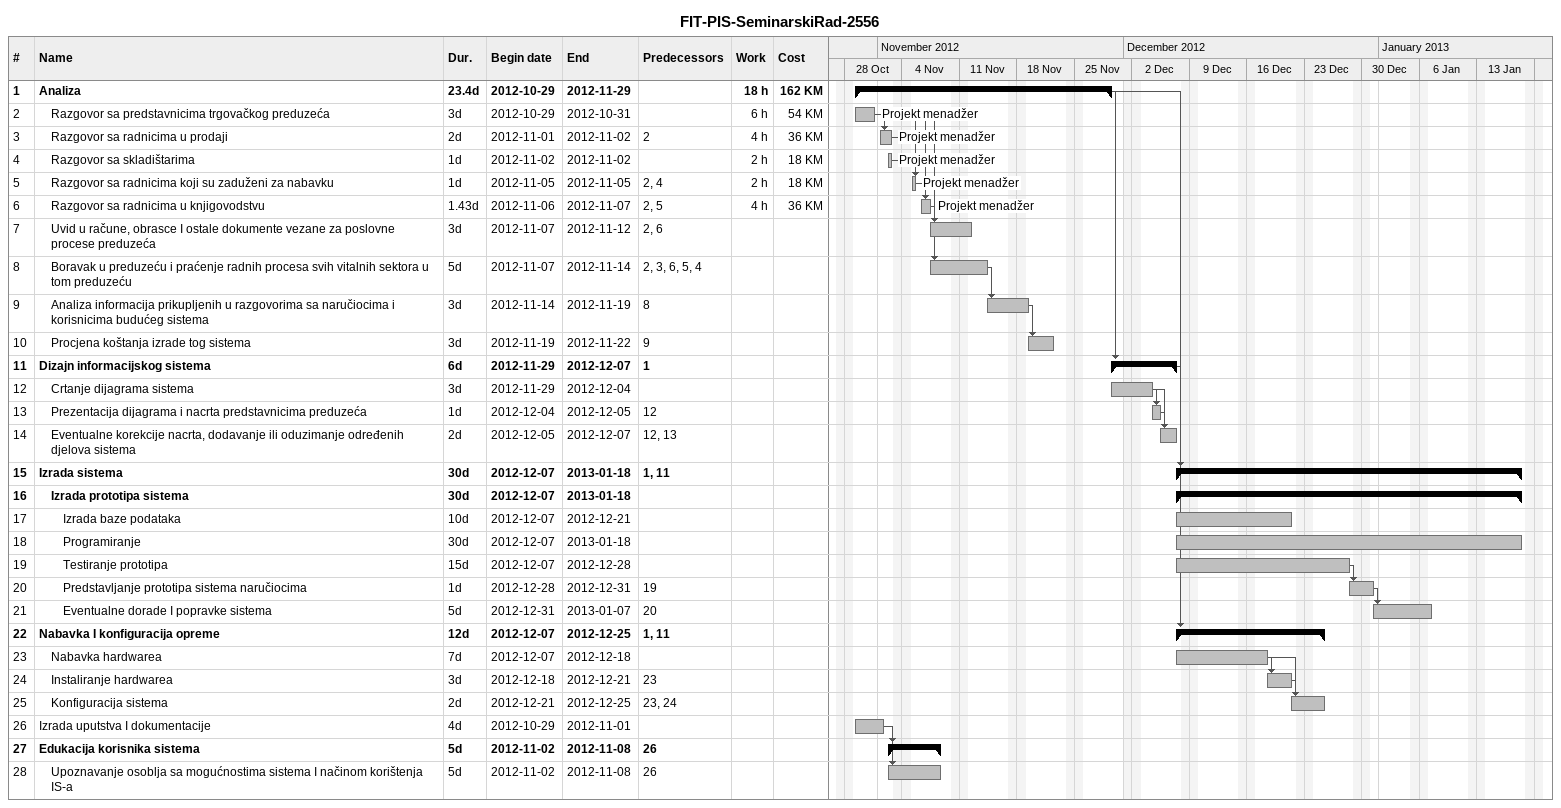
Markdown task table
FIT-PIS-SeminarskiRad-2556

| ID | Level | Task | Duration | Start | Finish | Predecessors | Resources | Work (h) | Cost (KM) |
|---|---|---|---|---|---|---|---|---|---|
| 1 | 1 | **Analiza** | 23.4d | 2012-10-29 | 2012-11-29 |  |  | 18 | 162 |
| 2 | 2 | Razgovor sa predstavnicima trgovačkog preduzeća | 3d | 2012-10-29 | 2012-10-31 |  | Projekt menadžer | 6 | 54 |
| 3 | 2 | Razgovor sa radnicima u prodaji | 2d | 2012-11-01 | 2012-11-02 | 2 | Projekt menadžer | 4 | 36 |
| 4 | 2 | Razgovor sa skladištarima | 1d | 2012-11-02 | 2012-11-02 |  | Projekt menadžer | 2 | 18 |
| 5 | 2 | Razgovor sa radnicima koji su zaduženi za nabavku | 1d | 2012-11-05 | 2012-11-05 | 2, 4 | Projekt menadžer | 2 | 18 |
| 6 | 2 | Razgovor sa radnicima u knjigovodstvu | 1.43d | 2012-11-06 | 2012-11-07 | 2, 5 | Projekt menadžer | 4 | 36 |
| 7 | 2 | Uvid u račune, obrasce I ostale dokumente vezane za poslovne procese preduzeća | 3d | 2012-11-07 | 2012-11-12 | 2, 6 |  |  |  |
| 8 | 2 | Boravak u preduzeću i praćenje radnih procesa svih vitalnih sektora u tom preduzeću | 5d | 2012-11-07 | 2012-11-14 | 2, 3, 6, 5, 4 |  |  |  |
| 9 | 2 | Analiza informacija prikupljenih u razgovorima sa naručiocima i korisnicima budućeg sistema | 3d | 2012-11-14 | 2012-11-19 | 8 |  |  |  |
| 10 | 2 | Procjena koštanja izrade tog sistema | 3d | 2012-11-19 | 2012-11-22 | 9 |  |  |  |
| 11 | 1 | **Dizajn informacijskog sistema** | 6d | 2012-11-29 | 2012-12-07 | 1 |  |  |  |
| 12 | 2 | Crtanje dijagrama sistema | 3d | 2012-11-29 | 2012-12-04 |  |  |  |  |
| 13 | 2 | Prezentacija dijagrama i nacrta predstavnicima preduzeća | 1d | 2012-12-04 | 2012-12-05 | 12 |  |  |  |
| 14 | 2 | Eventualne korekcije nacrta, dodavanje ili oduzimanje određenih djelova sistema | 2d | 2012-12-05 | 2012-12-07 | 12, 13 |  |  |  |
| 15 | 1 | **Izrada sistema** | 30d | 2012-12-07 | 2013-01-18 | 1, 11 |  |  |  |
| 16 | 2 | **Izrada prototipa sistema** | 30d | 2012-12-07 | 2013-01-18 |  |  |  |  |
| 17 | 3 | Izrada baze podataka | 10d | 2012-12-07 | 2012-12-21 |  |  |  |  |
| 18 | 3 | Programiranje | 30d | 2012-12-07 | 2013-01-18 |  |  |  |  |
| 19 | 3 | Testiranje prototipa | 15d | 2012-12-07 | 2012-12-28 |  |  |  |  |
| 20 | 3 | Predstavljanje prototipa sistema naručiocima | 1d | 2012-12-28 | 2012-12-31 | 19 |  |  |  |
| 21 | 3 | Eventualne dorade I popravke sistema | 5d | 2012-12-31 | 2013-01-07 | 20 |  |  |  |
| 22 | 1 | **Nabavka I konfiguracija opreme** | 12d | 2012-12-07 | 2012-12-25 | 1, 11 |  |  |  |
| 23 | 2 | Nabavka hardwarea | 7d | 2012-12-07 | 2012-12-18 |  |  |  |  |
| 24 | 2 | Instaliranje hardwarea | 3d | 2012-12-18 | 2012-12-21 | 23 |  |  |  |
| 25 | 2 | Konfiguracija sistema | 2d | 2012-12-21 | 2012-12-25 | 23, 24 |  |  |  |
| 26 | 1 | Izrada uputstva I dokumentacije | 4d | 2012-10-29 | 2012-11-01 |  |  |  |  |
| 27 | 1 | **Edukacija korisnika sistema** | 5d | 2012-11-02 | 2012-11-08 | 26 |  |  |  |
| 28 | 2 | Upoznavanje osoblja sa mogućnostima sistema I načinom korištenja IS-a | 5d | 2012-11-02 | 2012-11-08 | 26 |  |  |  |
